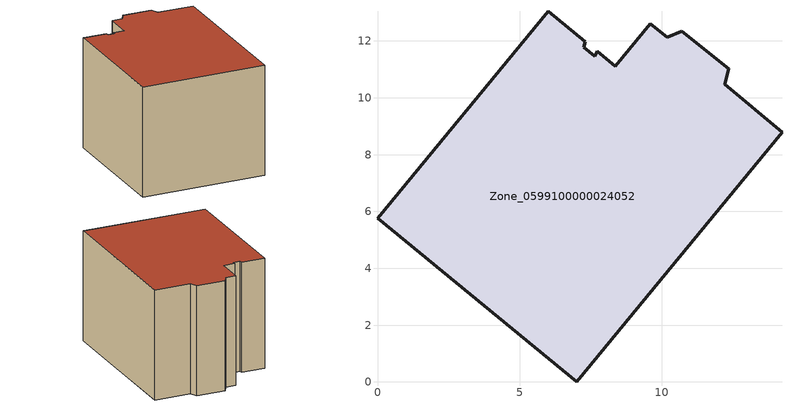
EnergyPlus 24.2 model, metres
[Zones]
Zone_0599100000024052
 floor ground (C_G): 7.25,11.79 7.64,11.46 7.73,11.63 8.37,11.11 9.6,12.6 10.2,12.13 10.7,12.35 12.35,11.02 12.22,10.47 14.23,8.79 7,0 0,5.75 6.01,13.05 7.32,11.97 z0
 wall outside (C_F): 7,0 14.23,8.79 12.22,10.47 12.35,11.02 10.7,12.35 10.2,12.13 9.6,12.6 8.37,11.11 7.73,11.63 7.64,11.46 7.25,11.79 7.32,11.97 6.01,13.05 0,5.75 7,0 z0:7.99
 roof outside (C_R): 7.32,11.97 6.01,13.05 0,5.75 7,0 14.23,8.79 12.22,10.47 12.35,11.02 10.7,12.35 10.2,12.13 9.6,12.6 8.37,11.11 7.73,11.63 7.64,11.46 7.25,11.79 z7.99
[BUILDING]
Pand.0599100000024052: North Axis=0; Terrain=City; Loads Convergence Tolerance Value=0.04; Temperature Convergence Tolerance Value=0.4; Solar Distribution=FullExterior; Maximum Number of Warmup Days=25; Minimum Number of Warmup Days=1
[Site:Location]
Rotterdam.The.Hague.AP_ZH_NLD Design_Conditions: Latitude=51.96; Longitude=4.45; Time Zone=1; Elevation=-4.5
[SITE:GROUNDTEMPERATURE:BUILDINGSURFACE]
18, 18, 18, 18, 18, 18, 18, 18, 18, 18, 18, 18
[MATERIAL] Thermal Absorptance=0.9; Solar Absorptance=0.7; Visible Absorptance=0.7
Name | Roughness | Thickness | Conductivity | Density | Specific Heat
G.TC.1946-1964 | MediumSmooth | 0.15 | 1 | 540 | 1210
F.TC.1946-1964 | Rough | 0.3 | 0.857143 | 1920 | 840
R.TC.1946-1964 | MediumRough | 0.2 | 0.235294 | 1500 | 1000
[CONSTRUCTION]
C_G: G.TC.1946-1964
C_F: F.TC.1946-1964
C_R: R.TC.1946-1964
[ZONE]
Zone_0599100000024052: Type=1; Multiplier=1; Ceiling Height=Autocalculate; Volume=Autocalculate; Floor Area=autocalculate; Part of Total Floor Area=Yes
[ZONEINFILTRATION:DESIGNFLOWRATE]
Infil_Zone_0599100000024052: Zone or ZoneList or Space or SpaceList=Zone_0599100000024052; Schedule=AlwaysOn; Design Flow Rate Calculation Method=Flow/Area; Flow Rate per Floor Area=0.003; Constant Term Coefficient=1; Temperature Term Coefficient=0; Velocity Term Coefficient=0; Velocity Squared Term Coefficient=0
[HVACTEMPLATE:ZONE:IDEALLOADSAIRSYSTEM]
Zone_0599100000024052: Maximum Heating Supply Air Temperature=50; Minimum Cooling Supply Air Temperature=13; Maximum Heating Supply Air Humidity Ratio=0.0156; Minimum Cooling Supply Air Humidity Ratio=0.0077; Heating Limit=NoLimit; Cooling Limit=NoLimit; Dehumidification Control Type=ConstantSensibleHeatRatio; Cooling Sensible Heat Ratio=0.7; Dehumidification Setpoint=60; Humidification Control Type=None; Humidification Setpoint=30; Outdoor Air Method=None; Outdoor Air Flow Rate per Person=0.00944; Outdoor Air Flow Rate per Zone Floor Area=0; Outdoor Air Flow Rate per Zone=0; Demand Controlled Ventilation Type=None; Outdoor Air Economizer Type=NoEconomizer; Heat Recovery Type=None; Sensible Heat Recovery Effectiveness=0.7; Latent Heat Recovery Effectiveness=0.65
[ZONECONTROL:THERMOSTAT]
ThermostatControl_Zone_0599100000024052: Zone or ZoneList=Zone_0599100000024052; Control Type Schedule=DualSetpointControlType; Control 1=Thermostat_Zone_0599100000024052; Temperature Difference Between Cutout And Setpoint=0
[THERMOSTATSETPOINT:DUALSETPOINT]
Thermostat_Zone_0599100000024052: Heating Setpoint Temperature Schedule=HeatingSetpoint_Zone_0599100000024052; Cooling Setpoint Temperature Schedule=CoolingSetpoint_Zone_0599100000024052
[SCHEDULE:COMPACT]
HeatingSetpoint_Zone_0599100000024052: Through: 12/31, For: AllDays, Until: 24:00, 21
CoolingSetpoint_Zone_0599100000024052: Through: 12/31, For: AllDays, Until: 24:00, 24
DualSetpointControlType: Through: 12/31, For: AllDays, Until: 24:00, 4
AlwaysOn: Through: 12/31, For: AllDays, Until: 24:00, 1
